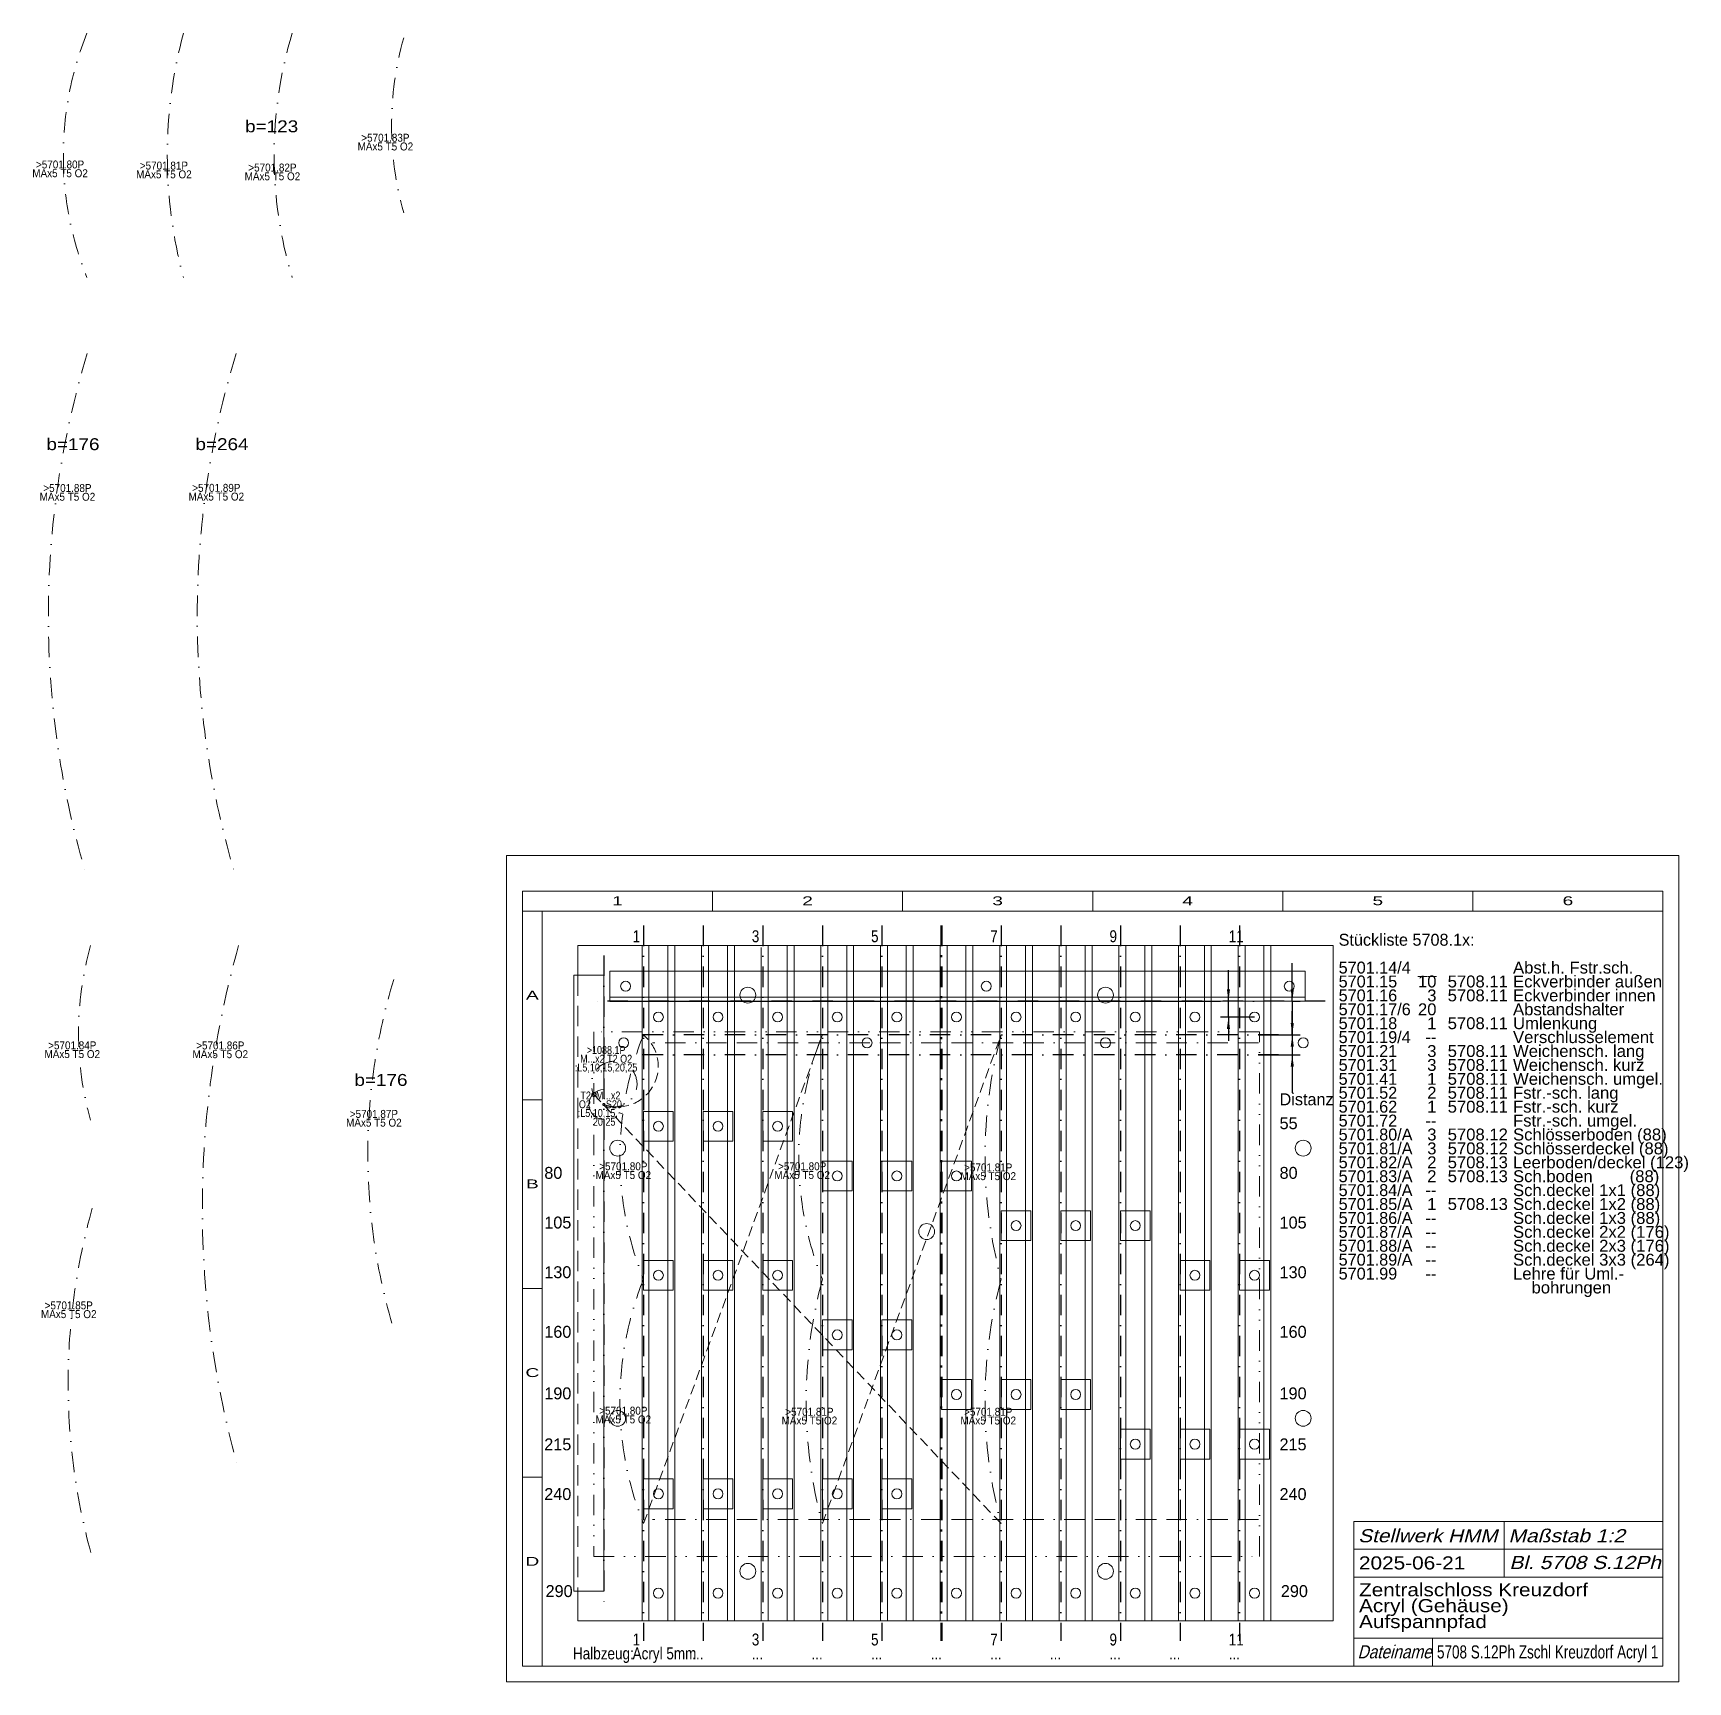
# Model space of a CAD drawing. Extents: x -236 to 597, y 2 to 832.
import ezdxf
from ezdxf.enums import TextEntityAlignment as Align

# ---------------------------------------------------------------- set-up
doc = ezdxf.new("R2010")
doc.units = 0
doc.header["$LTSCALE"] = 20.544396
for name, pattern in [('BORDER', [1.75, 0.5, -0.25, 0.5, -0.25, 0, -0.25]), ('DASHDOT', [1, 0.5, -0.25, 0, -0.25]), ('DASHED', [0.75, 0.5, -0.25]), ('DIVIDE', [1.25, 0.5, -0.25, 0, -0.25, 0, -0.25]), ('HIDDEN', [0.375, 0.25, -0.125]), ('PHANTOM', [2.5, 1.25, -0.25, 0.25, -0.25, 0.25, -0.25])]:
    doc.linetypes.add(name, pattern=pattern)
for name, color, linetype, lineweight in [('108____ VORLAGEN', 230, 'CONTINUOUS', 13), ('5701___ ZENTRALSCHLOSS', 230, 'CONTINUOUS', 13), ('5708_12P', 14, 'CONTINUOUS', 13), ('_TEMP', 7, 'CONTINUOUS', 50), ('BEMASSUNG', 7, 'CONTINUOUS', 25), ('BESCHRIFTUNG', 7, 'CONTINUOUS', 25), ('KONSTRUKTION', 7, 'CONTINUOUS', 0), ('MASSGRENZEN', 172, 'CONTINUOUS', 25), ('MASSLINIEN', 172, 'CONTINUOUS', 25), ('MASSTEXTE', 212, 'CONTINUOUS', 25), ('MITTELLINIEN', 5, 'DASHDOT', 25), ('PFADE', 7, 'CONTINUOUS', 0), ('STANDARD', 7, 'CONTINUOUS', 0)]:
    doc.layers.add(name, color=color, linetype=linetype, lineweight=lineweight)
doc.styles.add('Arial', font='arial.ttf')

# ---------------------------------------------------------------- blocks, each defined once
blk = doc.blocks.new('D342976000')
at = {"layer": 'MASSGRENZEN'}
for points in [[(365.33, 344.67), (364.55, 350.61), (366.11, 350.61)], [(365.33, 336.67), (366.11, 330.72), (364.55, 330.72)]]:
    blk.add_solid(points, dxfattribs=at)
at = {"layer": 'MASSLINIEN', "color": 172}
for p, q in [((365.33, 344.67), (365.33, 360.27)), ((53.95, 344.67), (361.33, 344.67)), ((365.33, 336.67), (365.33, 344.67)), ((378.45, 336.67), (361.33, 336.67)), ((365.33, 336.67), (365.33, 324.68))]:
    blk.add_line(p, q, dxfattribs=at)
blk = doc.blocks.new('D342975744')
at = {"layer": 'MASSGRENZEN'}
for points in [[(397.44, 344.67), (396.66, 350.61), (398.23, 350.61)], [(397.44, 327.67), (398.23, 321.72), (396.66, 321.72)]]:
    blk.add_solid(points, dxfattribs=at)
at = {"layer": 'MASSLINIEN', "color": 172}
for p, q in [((397.44, 344.67), (397.44, 363.8)), ((397.44, 344.67), (397.44, 327.67)), ((397.44, 344.67), (401.44, 344.67)), ((380.5, 327.67), (401.44, 327.67)), ((397.44, 327.67), (397.44, 315.68))]:
    blk.add_line(p, q, dxfattribs=at)
blk = doc.blocks.new('D342975488')
at = {"layer": 'MASSGRENZEN'}
for points in [[(397.44, 327.67), (396.66, 333.61), (398.23, 333.61)], [(397.44, 317.67), (398.23, 311.72), (396.66, 311.72)]]:
    blk.add_solid(points, dxfattribs=at)
at = {"layer": 'MASSLINIEN', "color": 172}
for p, q in [((397.44, 327.67), (397.44, 339.65)), ((380.5, 327.67), (401.44, 327.67)), ((397.44, 327.67), (397.44, 317.67)), ((380.5, 317.67), (401.44, 317.67)), ((397.44, 317.67), (397.44, 298.53))]:
    blk.add_line(p, q, dxfattribs=at)

msp = doc.modelspace()

# ---------------------------------------------------------------- linework, layer by layer
at = {"layer": '108____ VORLAGEN', "linetype": 'DASHDOT'}
msp.add_arc((56.19, 302.9), 11.5, 242.90524, 567.09476, dxfattribs=at)
at = {"layer": '5701___ ZENTRALSCHLOSS', "linetype": 'DASHDOT'}
for centre, radius, start, end in [((-55.77, 770.42), 165.26, 158.15251, 201.84749), ((67.67, 770.42), 236.37, 164.91888, 195.08112), ((97.04, 770.42), 211.99, 163.13597, 196.86403), ((106.4, 785.53), 162.22, 164.26242, 195.73758), ((226.44, 538.62), 455.01, 163.13597, 196.86403), ((301.37, 538.71), 455.01, 163.13597, 196.86403), ((-51.18, 328.68), 162.22, 164.26242, 195.73758), ((335.6, 240.63), 486.67, 164.26242, 195.73758), ((235.52, 267.58), 303.34, 163.13597, 196.86403), ((105.83, 152.47), 324.45, 164.26242, 195.73758)]:
    msp.add_arc(centre, radius, start, end, dxfattribs=at)
at = {"layer": '5708_12P', "linetype": 'HIDDEN'}
for p, q in [((70.95, 81.67), (160.95, 327.67)), ((160.95, 81.67), (250.95, 327.67)), ((250.95, 81.67), (45.95, 297.67))]:
    msp.add_line(p, q, dxfattribs=at)
at = {"layer": '5708_12P', "linetype": 'PHANTOM'}
for centre, radius in [((45.95, 297.67), 1), ((50.95, 292.67), 0.5)]:
    msp.add_circle(centre, radius, dxfattribs=at)
at = {"layer": '5708_12P', "linetype": 'HIDDEN'}
msp.add_arc((57.89, 311.91), 20.46, 250.17045, 410.33978, dxfattribs=at)
at = {"layer": '5708_12P', "linetype": 'DASHDOT'}
for centre, radius, start, end in [((224.34, 266.17), 165.26, 158.15251, 201.84749), ((314.34, 266.17), 165.26, 158.15251, 201.84749), ((479.18, 266.17), 236.37, 164.91888, 195.08112), ((224.34, 143.17), 165.26, 158.15251, 201.84749), ((389.18, 143.17), 236.37, 164.91888, 195.08112), ((479.18, 143.17), 236.37, 164.91888, 195.08112)]:
    msp.add_arc(centre, radius, start, end, dxfattribs=at)
at = {"layer": '_TEMP', "lineweight": 0}
for p, q in [((428.44, 82.8), (583.83, 82.8)), ((428.44, 82.8), (428.44, 10)), ((504.04, 82.8), (504.04, 54.8)), ((428.44, 68.8), (583.83, 68.8)), ((428.44, 54.8), (583.83, 54.8)), ((428.44, 24), (583.83, 24)), ((468.04, 24), (468.04, 10))]:
    msp.add_line(p, q, dxfattribs=at)
at = {"layer": 'KONSTRUKTION', "color": 8}
for p, q in [((417.95, 372.67), (37.95, 372.67)), ((37.95, 372.67), (37.95, 357.67)), ((70.2, 372.67), (70.2, 32.67)), ((73.7, 372.67), (73.7, 32.67)), ((83.2, 372.67), (83.2, 32.67)), ((86.7, 372.67), (86.7, 32.67)), ((100.2, 372.67), (100.2, 32.67)), ((103.7, 372.67), (103.7, 32.67)), ((113.2, 372.67), (113.2, 32.67)), ((116.7, 372.67), (116.7, 32.67)), ((130.2, 371.67), (130.2, 32.67)), ((133.7, 372.67), (133.7, 32.67)), ((143.2, 372.67), (143.2, 32.67)), ((146.7, 372.67), (146.7, 32.67)), ((160.2, 372.67), (160.2, 32.67)), ((163.7, 372.67), (163.7, 32.67)), ((173.2, 372.67), (173.2, 32.67)), ((176.7, 372.67), (176.7, 32.67)), ((190.2, 372.67), (190.2, 32.67)), ((193.7, 372.67), (193.7, 32.67)), ((203.2, 372.67), (203.2, 32.67)), ((206.7, 372.67), (206.7, 32.67)), ((220.2, 372.67), (220.2, 32.67)), ((223.7, 372.67), (223.7, 32.67)), ((233.2, 372.67), (233.2, 32.67)), ((236.7, 372.67), (236.7, 32.67)), ((250.2, 372.67), (250.2, 32.67)), ((253.7, 372.67), (253.7, 32.67)), ((263.2, 372.67), (263.2, 32.67)), ((266.7, 372.67), (266.7, 32.67)), ((280.2, 372.67), (280.2, 32.67)), ((283.7, 372.67), (283.7, 32.67)), ((293.2, 372.67), (293.2, 32.67)), ((296.7, 372.67), (296.7, 32.67)), ((310.2, 372.67), (310.2, 32.67)), ((313.7, 372.67), (313.7, 32.67)), ((323.2, 372.67), (323.2, 32.67)), ((326.7, 372.67), (326.7, 32.67)), ((340.2, 372.67), (340.2, 32.67)), ((343.7, 372.67), (343.7, 32.67)), ((353.2, 372.67), (353.2, 32.67)), ((356.7, 372.67), (356.7, 32.67)), ((370.2, 372.67), (370.2, 32.67)), ((373.7, 372.67), (373.7, 32.67)), ((383.2, 372.67), (383.2, 32.67)), ((386.7, 372.67), (386.7, 32.67)), ((417.95, 32.67), (417.95, 372.67)), ((403.95, 359.67), (53.95, 359.67)), ((53.95, 344.67), (53.95, 359.67)), ((403.95, 344.67), (403.95, 359.67)), ((35.95, 357.67), (35.95, 47.67)), ((35.95, 357.67), (50.95, 357.67)), ((50.95, 357.67), (50.95, 300.17)), ((403.95, 346.67), (53.95, 346.67)), ((403.95, 344.67), (53.95, 344.67)), ((50.95, 285.17), (50.95, 47.67)), ((35.95, 47.67), (50.95, 47.67)), ((37.95, 47.67), (37.95, 32.67)), ((37.95, 32.67), (417.95, 32.67))]:
    msp.add_line(p, q, dxfattribs=at)
at = {"layer": 'KONSTRUKTION', "color": 8, "linetype": 'DASHED'}
msp.add_line((37.95, 357.67), (37.95, 47.67), dxfattribs=at)
at = {"layer": 'KONSTRUKTION', "color": 8, "linetype": 'BORDER'}
for p, q in [((380.5, 323.67), (75.5, 323.67)), ((380.5, 83.67), (75.5, 83.67))]:
    msp.add_line(p, q, dxfattribs=at)
at = {"layer": 'KONSTRUKTION', "color": 252}
for p, q in [((70.95, 289.17), (85.95, 289.17)), ((70.95, 274.17), (70.95, 289.17)), ((85.95, 289.17), (85.95, 274.17)), ((100.95, 274.17), (100.95, 289.17)), ((100.95, 289.17), (115.95, 289.17)), ((115.95, 289.17), (115.95, 274.17)), ((130.95, 274.17), (130.95, 289.17)), ((130.95, 289.17), (145.95, 289.17)), ((145.95, 289.17), (145.95, 274.17)), ((85.95, 274.17), (70.95, 274.17)), ((115.95, 274.17), (100.95, 274.17)), ((145.95, 274.17), (130.95, 274.17)), ((160.95, 249.17), (160.95, 264.17)), ((160.95, 264.17), (175.95, 264.17)), ((175.95, 264.17), (175.95, 249.17)), ((190.95, 249.17), (190.95, 264.17)), ((190.95, 264.17), (205.95, 264.17)), ((205.95, 264.17), (205.95, 249.17)), ((220.95, 264.17), (235.95, 264.17)), ((220.95, 249.17), (220.95, 264.17)), ((235.95, 264.17), (235.95, 249.17)), ((175.95, 249.17), (160.95, 249.17)), ((205.95, 249.17), (190.95, 249.17)), ((235.95, 249.17), (220.95, 249.17)), ((250.95, 224.17), (250.95, 239.17)), ((250.95, 239.17), (265.95, 239.17)), ((265.95, 239.17), (265.95, 224.17)), ((280.95, 224.17), (280.95, 239.17)), ((280.95, 239.17), (295.95, 239.17)), ((295.95, 239.17), (295.95, 224.17)), ((310.95, 239.17), (325.95, 239.17)), ((310.95, 224.17), (310.95, 239.17)), ((325.95, 239.17), (325.95, 224.17)), ((265.95, 224.17), (250.95, 224.17)), ((295.95, 224.17), (280.95, 224.17)), ((325.95, 224.17), (310.95, 224.17)), ((70.95, 199.17), (70.95, 214.17)), ((70.95, 214.17), (85.95, 214.17)), ((85.95, 214.17), (85.95, 199.17)), ((100.95, 199.17), (100.95, 214.17)), ((100.95, 214.17), (115.95, 214.17)), ((115.95, 214.17), (115.95, 199.17)), ((130.95, 214.17), (145.95, 214.17)), ((130.95, 199.17), (130.95, 214.17)), ((145.95, 214.17), (145.95, 199.17)), ((340.95, 199.17), (340.95, 214.17)), ((340.95, 214.17), (355.95, 214.17)), ((355.95, 214.17), (355.95, 199.17)), ((370.95, 199.17), (370.95, 214.17)), ((370.95, 214.17), (385.95, 214.17)), ((385.95, 214.17), (385.95, 199.17)), ((85.95, 199.17), (70.95, 199.17)), ((115.95, 199.17), (100.95, 199.17)), ((145.95, 199.17), (130.95, 199.17)), ((355.95, 199.17), (340.95, 199.17)), ((385.95, 199.17), (370.95, 199.17)), ((160.95, 169.17), (160.95, 184.17)), ((160.95, 184.17), (175.95, 184.17)), ((175.95, 184.17), (175.95, 169.17)), ((190.95, 169.17), (190.95, 184.17)), ((190.95, 184.17), (205.95, 184.17)), ((205.95, 184.17), (205.95, 169.17)), ((175.95, 169.17), (160.95, 169.17)), ((205.95, 169.17), (190.95, 169.17)), ((220.95, 139.17), (220.95, 154.17)), ((220.95, 154.17), (235.95, 154.17)), ((235.95, 154.17), (235.95, 139.17)), ((250.95, 139.17), (250.95, 154.17)), ((250.95, 154.17), (265.95, 154.17)), ((265.95, 154.17), (265.95, 139.17)), ((280.95, 154.17), (295.95, 154.17)), ((280.95, 139.17), (280.95, 154.17)), ((295.95, 154.17), (295.95, 139.17)), ((235.95, 139.17), (220.95, 139.17)), ((265.95, 139.17), (250.95, 139.17)), ((295.95, 139.17), (280.95, 139.17)), ((310.95, 114.17), (310.95, 129.17)), ((310.95, 129.17), (325.95, 129.17)), ((325.95, 129.17), (325.95, 114.17)), ((340.95, 114.17), (340.95, 129.17)), ((340.95, 129.17), (355.95, 129.17)), ((355.95, 129.17), (355.95, 114.17)), ((370.95, 129.17), (385.95, 129.17)), ((370.95, 114.17), (370.95, 129.17)), ((385.95, 129.17), (385.95, 114.17)), ((325.95, 114.17), (310.95, 114.17)), ((355.95, 114.17), (340.95, 114.17)), ((385.95, 114.17), (370.95, 114.17)), ((70.95, 89.17), (70.95, 104.17)), ((70.95, 104.17), (85.95, 104.17)), ((85.95, 104.17), (85.95, 89.17)), ((100.95, 89.17), (100.95, 104.17)), ((100.95, 104.17), (115.95, 104.17)), ((115.95, 104.17), (115.95, 89.17)), ((130.95, 104.17), (145.95, 104.17)), ((130.95, 89.17), (130.95, 104.17)), ((145.95, 104.17), (145.95, 89.17)), ((160.95, 89.17), (160.95, 104.17)), ((160.95, 104.17), (175.95, 104.17)), ((175.95, 104.17), (175.95, 89.17)), ((190.95, 89.17), (190.95, 104.17)), ((190.95, 104.17), (205.95, 104.17)), ((205.95, 104.17), (205.95, 89.17)), ((85.95, 89.17), (70.95, 89.17)), ((115.95, 89.17), (100.95, 89.17)), ((145.95, 89.17), (130.95, 89.17)), ((175.95, 89.17), (160.95, 89.17)), ((205.95, 89.17), (190.95, 89.17))]:
    msp.add_line(p, q, dxfattribs=at)
at = {"layer": 'KONSTRUKTION', "color": 8}
for centre, radius in [((61.95, 352.17), 2.5), ((123.45, 347.67), 4), ((243.45, 352.17), 2.5), ((303.45, 347.67), 4), ((395.95, 352.17), 2.5), ((78.45, 336.67), 2.5), ((78.45, 336.67), 2.5), ((108.45, 336.67), 2.5), ((108.45, 336.67), 2.5), ((138.45, 336.67), 2.5), ((138.45, 336.67), 2.5), ((168.45, 336.67), 2.5), ((168.45, 336.67), 2.5), ((198.45, 336.67), 2.5), ((198.45, 336.67), 2.5), ((228.45, 336.67), 2.5), ((228.45, 336.67), 2.5), ((258.45, 336.67), 2.5), ((258.45, 336.67), 2.5), ((288.45, 336.67), 2.5), ((288.45, 336.67), 2.5), ((318.45, 336.67), 2.5), ((318.45, 336.67), 2.5), ((348.45, 336.67), 2.5), ((348.45, 336.67), 2.5), ((378.45, 336.67), 2.5), ((378.45, 336.67), 2.5), ((60.95, 323.67), 2.5), ((183.45, 323.67), 2.5), ((303.45, 323.67), 2.5), ((402.95, 323.67), 2.5), ((78.45, 281.67), 2.5), ((78.45, 281.67), 2.5), ((108.45, 281.67), 2.5), ((108.45, 281.67), 2.5), ((138.45, 281.67), 2.5), ((138.45, 281.67), 2.5), ((57.97, 270.67), 4), ((402.95, 270.67), 4), ((168.45, 256.67), 2.5), ((168.45, 256.67), 2.5), ((198.45, 256.67), 2.5), ((198.45, 256.67), 2.5), ((228.45, 256.67), 2.5), ((228.45, 256.67), 2.5), ((258.45, 231.67), 2.5), ((258.45, 231.67), 2.5), ((288.45, 231.67), 2.5), ((288.45, 231.67), 2.5), ((318.45, 231.67), 2.5), ((318.45, 231.67), 2.5), ((213.45, 228.67), 4), ((78.45, 206.67), 2.5), ((78.45, 206.67), 2.5), ((108.45, 206.67), 2.5), ((108.45, 206.67), 2.5), ((138.45, 206.67), 2.5), ((138.45, 206.67), 2.5), ((348.45, 206.67), 2.5), ((348.45, 206.67), 2.5), ((378.45, 206.67), 2.5), ((378.45, 206.67), 2.5), ((168.45, 176.67), 2.5), ((168.45, 176.67), 2.5), ((198.45, 176.67), 2.5), ((198.45, 176.67), 2.5), ((228.45, 146.67), 2.5), ((228.45, 146.67), 2.5), ((258.45, 146.67), 2.5), ((258.45, 146.67), 2.5), ((288.45, 146.67), 2.5), ((288.45, 146.67), 2.5), ((57.97, 134.67), 4), ((402.95, 134.67), 4), ((318.45, 121.67), 2.5), ((318.45, 121.67), 2.5), ((348.45, 121.67), 2.5), ((348.45, 121.67), 2.5), ((378.45, 121.67), 2.5), ((378.45, 121.67), 2.5), ((78.45, 96.67), 2.5), ((78.45, 96.67), 2.5), ((108.45, 96.67), 2.5), ((108.45, 96.67), 2.5), ((138.45, 96.67), 2.5), ((138.45, 96.67), 2.5), ((168.45, 96.67), 2.5), ((168.45, 96.67), 2.5), ((198.45, 96.67), 2.5), ((198.45, 96.67), 2.5), ((123.45, 57.67), 4), ((303.45, 57.67), 4), ((78.45, 46.67), 2.5), ((78.45, 46.67), 2.5), ((108.45, 46.67), 2.5), ((108.45, 46.67), 2.5), ((138.45, 46.67), 2.5), ((138.45, 46.67), 2.5), ((168.45, 46.67), 2.5), ((168.45, 46.67), 2.5), ((198.45, 46.67), 2.5), ((198.45, 46.67), 2.5), ((228.45, 46.67), 2.5), ((228.45, 46.67), 2.5), ((258.45, 46.67), 2.5), ((258.45, 46.67), 2.5), ((288.45, 46.67), 2.5), ((288.45, 46.67), 2.5), ((318.45, 46.67), 2.5), ((318.45, 46.67), 2.5), ((348.45, 46.67), 2.5), ((348.45, 46.67), 2.5), ((378.45, 46.67), 2.5), ((378.45, 46.67), 2.5)]:
    msp.add_circle(centre, radius, dxfattribs=at)
msp.add_arc((50.95, 292.67), 7.5, 90, 270, dxfattribs=at)
at = {"layer": 'MITTELLINIEN'}
for p, q in [((70.95, 382.66), (70.95, 22.66)), ((100.95, 382.66), (100.95, 22.66)), ((130.95, 382.66), (130.95, 22.66)), ((160.95, 382.66), (160.95, 22.66)), ((190.95, 382.66), (190.95, 22.66)), ((250.95, 382.66), (250.95, 22.66)), ((280.95, 382.66), (280.95, 22.66)), ((310.95, 382.66), (310.95, 22.66)), ((340.95, 382.66), (340.95, 22.66)), ((370.95, 382.66), (370.95, 22.66)), ((50.95, 367.67), (50.95, 37.67)), ((414.04, 344.67), (43.89, 344.67)), ((390.5, 327.67), (65.5, 327.67)), ((390.5, 327.67), (65.5, 327.67)), ((390.5, 317.67), (65.5, 317.67)), ((390.5, 317.67), (65.5, 317.67))]:
    msp.add_line(p, q, dxfattribs=at)
at = {"layer": 'MITTELLINIEN', "color": 154, "lineweight": 50}
msp.add_line((220.95, 382.66), (220.95, 22.66), dxfattribs=at)
at = {"layer": 'PFADE', "linetype": 'DIVIDE', "lineweight": 20}
for p, q in [((380.95, 329.17), (45.95, 329.17)), ((45.95, 329.17), (45.95, 65.17)), ((380.95, 65.17), (380.95, 329.17)), ((45.95, 65.17), (380.95, 65.17))]:
    msp.add_line(p, q, dxfattribs=at)
at = {"layer": 'STANDARD'}
for p, q in [((592, 418), (2, 418)), ((2, 418), (2, 2)), ((592, 2), (592, 418)), ((584, 400), (10, 400)), ((10, 400), (10, 390)), ((105.67, 400), (105.67, 390)), ((201.33, 400), (201.33, 390)), ((297, 400), (297, 390)), ((392.67, 400), (392.67, 390)), ((488.33, 400), (488.33, 390)), ((584, 400), (584, 390)), ((10, 390), (10, 10)), ((20, 390), (10, 390)), ((20, 390), (20, 10)), ((584, 390), (20, 390)), ((584, 10), (584, 390)), ((10, 295), (20, 295)), ((10, 200), (20, 200)), ((10, 105), (20, 105)), ((10, 10), (20, 10)), ((20, 10), (584, 10)), ((2, 2), (592, 2))]:
    msp.add_line(p, q, dxfattribs=at)

# ---------------------------------------------------------------- block references
at = {"layer": 'BEMASSUNG'}
for name in ['D342976000', 'D342975744', 'D342975488']:
    msp.add_blockref(name, (0, 0), dxfattribs=at)

# ---------------------------------------------------------------- texts
at = {"layer": '108____ VORLAGEN', "insert": (52.14, 315.29), "char_height": 4, "attachment_point": 5, "line_spacing_factor": 0.66, "style": 'Arial'}
msp.add_mtext('\\W0.810845;>1088.1P\\PM...x2 T2 O2\\P:L5,10,15,20,25', dxfattribs=at)
at = {"layer": '5701___ ZENTRALSCHLOSS', "char_height": 4, "attachment_point": 5, "line_spacing_factor": 0.66, "style": 'Arial'}
for s, insert in [('\\W0.891720;>5701.83P\\PMAx5 T5 O2', (-58.95, 777.03)), ('\\W0.891720;>5701.80P\\PMAx5 T5 O2', (-222.67, 763.56)), ('\\W0.891720;>5701.81P\\PMAx5 T5 O2', (-170.42, 763)), ('\\W0.891720;>5701.82P\\PMAx5 T5 O2', (-115.8, 762.01)), ('\\W0.891720;>5701.88P\\PMAx5 T5 O2', (-218.97, 600.71)), ('\\W0.891720;>5701.89P\\PMAx5 T5 O2', (-144.03, 600.8)), ('\\W0.891720;>5701.84P\\PMAx5 T5 O2', (-216.53, 320.18)), ('\\W0.891720;>5701.86P\\PMAx5 T5 O2', (-142.03, 320.13)), ('\\W0.891720;>5701.87P\\PMAx5 T5 O2', (-64.74, 285.67)), ('\\W0.891720;>5701.85P\\PMAx5 T5 O2', (-218.31, 189.29))]:
    msp.add_mtext(s, dxfattribs=dict(at, insert=insert))
at = {"layer": '5708_12P', "linetype": 'PHANTOM', "insert": (49.26, 290.19), "char_height": 4, "attachment_point": 5, "line_spacing_factor": 0.66, "style": 'Arial'}
msp.add_mtext('\\W0.810866;T2  M...x2\\PO2      S20\\P:L5,10,15,~\\P   20,25', dxfattribs=at)
at = {"layer": '5708_12P', "char_height": 4, "attachment_point": 5, "line_spacing_factor": 0.66, "style": 'Arial'}
for s, insert in [('\\W0.891720;>5701.80P\\PMAx5 T5 O2', (60.8, 259.3)), ('\\W0.891720;>5701.80P\\PMAx5 T5 O2', (150.8, 259.3)), ('\\W0.891720;>5701.81P\\PMAx5 T5 O2', (244.44, 258.74)), ('\\W0.891720;>5701.80P\\PMAx5 T5 O2', (60.8, 136.3)), ('\\W0.891720;>5701.81P\\PMAx5 T5 O2', (154.44, 135.74)), ('\\W0.891720;>5701.81P\\PMAx5 T5 O2', (244.44, 135.74))]:
    msp.add_mtext(s, dxfattribs=dict(at, insert=insert))
at = {"layer": 'BESCHRIFTUNG', "linetype": 'HIDDEN', "style": 'Arial', "width": 1.135153}
for s, p in [('b=123', (-116.18, 785)), ('b=176', (-216.18, 625)), ('b=264', (-141.18, 625)), ('b=176', (-61.18, 305))]:
    msp.add_text(s, height=6, dxfattribs=at).set_placement(p, align=Align.MIDDLE_CENTER)
at = {"layer": 'BESCHRIFTUNG', "style": 'Arial'}
for s, width, p in [('1', 0.810869, (65.46, 374.32)), ('3', 0.810869, (125.46, 374.32)), ('5', 0.810869, (185.46, 374.32)), ('7', 0.810869, (245.46, 374.32)), ('9', 0.810869, (305.46, 374.32)), ('11', 0.810869, (365.46, 374.32)), ('Distanz', 0.972766, (391.06, 292.25)), ('55', 0.972828, (391.06, 280.22)), ('80', 0.972828, (21.03, 255.22)), ('80', 0.972828, (391.06, 255.22)), ('105', 0.972828, (21.03, 230.22)), ('105', 0.972828, (391.06, 230.22)), ('130', 0.972828, (21.03, 205.22)), ('130', 0.972828, (391.06, 205.22)), ('160', 0.972828, (21.03, 175.22)), ('160', 0.972828, (391.06, 175.22)), ('190', 0.972828, (21.03, 144.23)), ('190', 0.972828, (391.06, 144.23)), ('215', 0.972828, (21, 118.56)), ('215', 0.972828, (391.03, 118.56)), ('240', 0.972828, (21, 93.55)), ('240', 0.972828, (391.03, 93.55)), ('290', 0.972828, (21.68, 44.71)), ('290', 0.972828, (391.71, 44.71)), ('1', 0.810869, (65.46, 20.34)), ('3', 0.810869, (125.46, 20.34)), ('5', 0.810869, (185.46, 20.34)), ('7', 0.810869, (245.46, 20.34)), ('9', 0.810869, (305.46, 20.34)), ('11', 0.810869, (365.46, 20.34)), ('Halbzeug:', 0.810868, (35.46, 13.34)), ('Acryl 5mm', 0.810865, (65.46, 13.34)), ('...', 0.810866, (95.46, 13.34)), ('...', 0.810866, (125.46, 13.34)), ('...', 0.810866, (155.46, 13.34)), ('...', 0.810866, (185.46, 13.34)), ('...', 0.810866, (215.46, 13.34)), ('...', 0.810866, (245.46, 13.34)), ('...', 0.810866, (275.46, 13.34)), ('...', 0.810866, (305.46, 13.34)), ('...', 0.810866, (335.46, 13.34)), ('...', 0.810866, (365.46, 13.34))]:
    msp.add_text(s, height=6, dxfattribs=dict(at, width=width)).set_placement(p)
at = {"layer": 'BESCHRIFTUNG', "style": 'Arial', "oblique": 15}
for s, width, p in [('Stellwerk HMM', 1.130136, (430.63, 78.88)), ('Maßstab 1:2', 1.143719, (506.23, 78.88)), ('Bl. 5708 S.12Ph', 1.143713, (506.67, 65.4)), ('Dateiname', 0.835372, (430.3, 20.45))]:
    msp.add_text(s, height=6.6, dxfattribs=dict(at, width=width)).set_placement(p, align=Align.TOP_LEFT)
at = {"layer": 'BESCHRIFTUNG', "style": 'Arial'}
for s, width, p in [('2025-06-21', 1.135137, (431, 65.2)), ('5708 S.12Ph Zschl Kreuzdorf Acryl 1', 0.737071, (470.27, 20.4))]:
    msp.add_text(s, height=6.6, dxfattribs=dict(at, width=width)).set_placement(p, align=Align.TOP_LEFT)
for s, insert, char_height, attachment_point, line_spacing_factor in [('\\W0.972785;Stückliste 5708.1x:\\P\\P5701.14/4\\P5701.15\\P5701.16\\P5701.17/6\\P5701.18\\P5701.19/4\\P5701.21\\P5701.31\\P5701.41\\P5701.52\\P5701.62\\P5701.72\\P5701.80/A\\P5701.81/A\\P5701.82/A\\P5701.83/A\\P5701.84/A\\P5701.85/A\\P5701.86/A\\P5701.87/A\\P5701.88/A\\P5701.89/A\\P5701.99', (420.79, 378.56), 6, 1, 0.7), ('\\W1.000000;\\P\\PAbst.h. Fstr.sch.\\PEckverbinder außen\\PEckverbinder innen\\PAbstandshalter\\PUmlenkung\\PVerschlusselement\\PWeichensch. lang\\PWeichensch. kurz\\PWeichensch. umgel.\\PFstr.-sch. lang\\PFstr.-sch. kurz\\PFstr.-sch. umgel.\\PSchlösserboden (88)\\PSchlösserdeckel (88)\\PLeerboden/deckel (123)\\PSch.boden        (88)\\PSch.deckel 1x1 (88)\\PSch.deckel 1x2 (88)\\PSch.deckel 1x3 (88)\\PSch.deckel 2x2 (176)\\PSch.deckel 2x3 (176)\\PSch.deckel 3x3 (264)\\PLehre für Uml.-\\P    bohrungen', (508.55, 378.56), 6, 1, 0.7), ('\\W1.000000;\\P\\P__\\P10\\P3\\P20\\P1\\P--\\P3\\P3\\P1\\P2\\P1\\P--\\P3\\P3\\P2\\P2\\P--\\P1\\P--\\P--\\P--\\P--\\P--\\P', (470.02, 378.56), 6, 3, 0.7), ('\\W1.000000;\\P\\P\\P5708.11\\P5708.11\\P\\P5708.11\\P\\P5708.11\\P5708.11\\P5708.11\\P5708.11\\P5708.11\\P\\P5708.12\\P5708.12\\P5708.13\\P5708.13\\P\\P5708.13\\P\\P\\P', (475.66, 378.56), 6, 1, 0.7), ('\\W1.130217;Zentralschloss Kreuzdorf\\PAcryl (Gehäuse)\\PAufspannpfad', (431.07, 51.7), 6.6, 1, 0.727273)]:
    msp.add_mtext(s, dxfattribs=dict(at, insert=insert, char_height=char_height, attachment_point=attachment_point, line_spacing_factor=line_spacing_factor))
at = {"layer": 'STANDARD', "style": 'Arial'}
for s, width, p in [('1', 1.547923, (57.83, 392.95)), ('2', 1.547922, (153.5, 392.95)), ('3', 1.547923, (249.17, 392.95)), ('4', 1.547923, (344.83, 392.95)), ('5', 1.547922, (440.5, 392.95)), ('6', 1.547923, (536.17, 392.95)), ('A', 1.547987, (15, 345.45)), ('B', 1.547987, (15, 250.45)), ('C', 1.548103, (15, 155.45)), ('D', 1.548104, (15, 60.45))]:
    msp.add_text(s, height=4.46, dxfattribs=dict(at, width=width)).set_placement(p, align=Align.CENTER)

doc.saveas('drawing.dxf')
